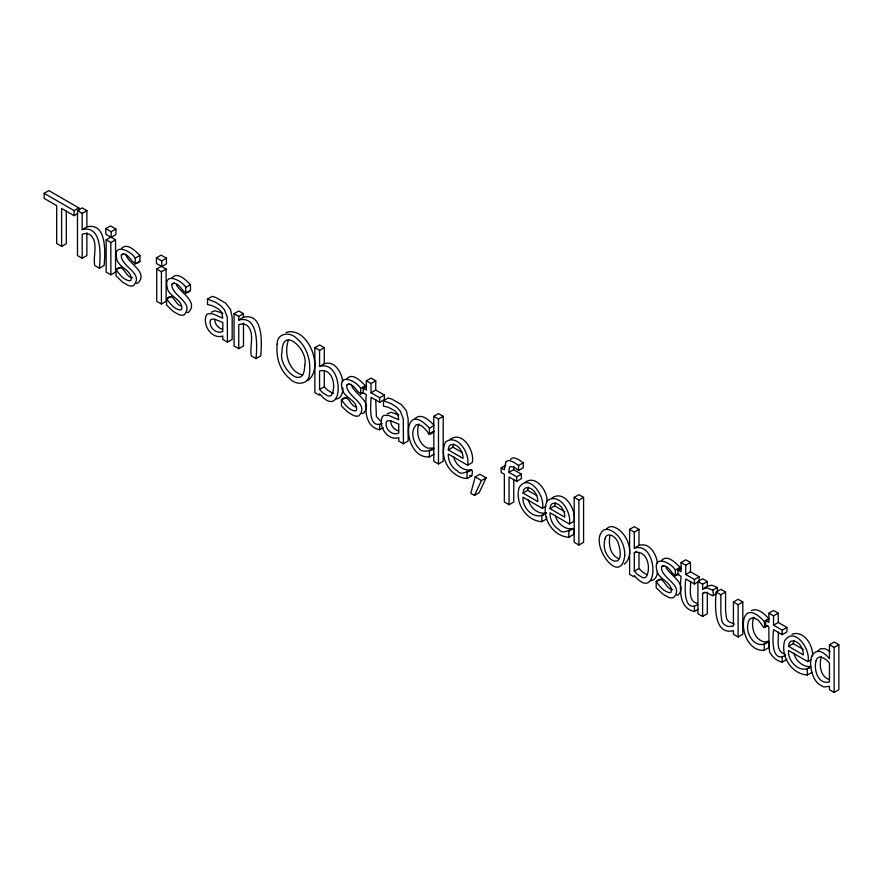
<?xml version="1.0" encoding="UTF-8"?>
<svg xmlns="http://www.w3.org/2000/svg" width="883" height="883" viewBox="0 0 883 883"><rect width="100%" height="100%" fill="white"/><g stroke="black" fill="none" stroke-linecap="round" stroke-linejoin="round"><path stroke-width="1.32" d="M342.935 387.968C342.99 392.46 341.302 398.719 335.926 399.028M609.866 535.915C608.409 544.083 610.01 555.164 618.729 558.641M513.818 466.412L513.608 469.668L521.389 474.149L521.389 478.663L516.687 481.367L509.061 476.963L509.061 504.723L513.763 502.008L513.763 479.535M657.526 572.107C657.162 575.926 655.054 580.595 650.661 580.738M448.244 449.877L448.939 446.688L450.54 444.8C457.913 442.891 463.432 451.886 463.023 458.409L448.244 449.877L452.946 447.173L453.641 443.972M523.012 493.056L523.718 489.866L525.319 487.968C532.692 486.069 538.211 495.054 537.802 501.588L523.012 493.056L527.714 490.341L528.42 487.151M549.977 508.619L550.672 505.429L552.272 503.531C559.656 501.632 565.164 510.628 564.756 517.151L549.977 508.619L554.679 505.904L555.374 502.714M788.53 646.345L789.236 643.155L790.837 641.268C798.21 639.358 803.729 648.354 803.309 654.877L788.53 646.345L793.232 643.63L793.938 640.44M121.567 248.432C127.284 242.185 135.816 251.456 139.911 255.463L139.911 261.269C132.715 269.249 130.607 252.913 122.549 254.249L121.357 254.977C120.11 266.368 144.834 273.432 133.432 285.684A15.077 8.709 60 0 1 127.914 285.253L122.594 282.152L116.026 275.871L116.026 269.779C123.234 261.898 125.121 277.571 132.582 277.814M172.13 277.626C177.858 271.379 186.379 280.651 190.474 284.657L190.474 290.463C183.289 298.443 181.181 282.107 173.123 283.443L171.92 284.171C170.673 295.562 195.408 302.626 183.995 314.878A15.077 8.709 60 0 1 178.476 314.447L173.156 311.357L166.589 305.065L166.589 298.973C173.101 291.346 174.867 304.447 180.75 305.926M362.99 392.78C357.427 396.346 355.076 382.913 347.979 384.403L346.776 385.12C345.529 396.522 370.264 403.586 358.862 415.838A15.077 8.709 60 0 1 353.343 415.407L348.023 412.306L341.456 406.014L341.456 399.922C347.968 392.306 349.734 405.396 355.606 406.886M678.895 573.807C672.482 579.789 670.318 564.579 662.714 566.113L661.51 566.831C660.263 578.233 684.998 585.297 673.597 597.548A15.077 8.709 60 0 1 668.078 597.118L662.758 594.016L656.19 587.725L656.19 581.632C663.398 573.762 665.285 589.425 672.747 589.678M475.197 476.941L470.794 493.31L474.447 495.418L479.149 492.703L486.147 477.835L479.899 474.226L475.197 476.941L481.456 480.551L486.147 477.835M821.422 656.323C819.06 664.104 819.877 676.036 828.751 679.347M288.476 339.911C283.862 352.394 288.189 371.6 302.714 374.988M418.95 423.917C415.705 432.538 418.741 444.767 428.023 448.244C444.546 446.787 421.599 455.054 419.282 448.707C413.211 443.222 409.778 430.672 416.412 424.723C421.423 423.895 425.01 428.873 427.847 432.273C429.105 438.63 440.22 425.86 429.138 434.138M753.817 617.25C750.263 626.367 754.214 640.274 765.02 641.985C772.923 638.552 766.72 650.495 771.002 654.06C773.342 658.243 777.636 660.97 782.206 662.129L786.908 659.413M474.447 495.418L481.456 480.551M505.727 462.295L504.359 469.745L501.18 467.913L501.18 472.416L504.359 474.248L504.359 502.008L509.061 504.723M346.986 378.575C352.714 372.339 361.235 381.599 365.33 385.617L360.639 388.332L360.639 394.138M661.731 560.286C667.449 554.049 675.97 563.31 680.065 567.327L680.065 569.645M817.503 651.235L820.682 648.674L824.899 648.784A17.947 10.364 60 0 1 829.976 651.709M606.455 529.303L607.957 527.714A15.751 9.095 60 0 1 614.347 527.206C627.46 532.184 635.815 554.69 624.237 564.193M450.175 439.337C462.46 430.363 474.877 451.036 472.295 462.504L467.593 465.22L448.244 454.039C448.111 460.771 451.511 467.593 457.471 470.948C463.1 478.884 475.153 461.986 471.776 475.805L467.074 478.509C450.264 477.582 438.509 457.129 445.474 442.052C457.758 433.078 470.175 453.752 467.593 465.22M524.955 482.515C535.418 473.95 547.979 491.091 547.007 501.5M551.908 498.078C564.193 489.105 576.61 509.778 574.027 521.235L569.336 523.95L549.977 512.78C549.844 519.513 553.255 526.334 559.204 529.679C564.833 537.626 576.897 520.727 573.509 534.535L568.807 537.25C551.996 536.312 540.241 515.86 547.206 500.793C559.491 491.82 571.908 512.493 569.336 523.95M414.966 418.708C421.103 412.328 429.922 420.672 434.105 425.496L429.414 428.211L429.414 434.304M211.158 312.24L215.033 310.739L222.88 313.322M387.14 413.84L391.014 412.339L398.873 414.922M66.302 211.169L66.302 243.675L61.611 246.379L56.655 243.52L56.655 205.607L44.15 198.388L44.15 193.311L48.852 190.596L78.808 207.891L78.808 210.43M44.15 193.311L74.106 210.607L78.808 207.891M77.483 210.618L82.185 207.902L86.887 210.618L86.887 226.876L82.185 229.591L82.185 213.333L77.483 210.618L77.483 255.551L82.185 258.266L86.887 255.551L86.887 232.803M61.611 246.379L61.611 208.465L74.106 215.684L77.638 213.653M82.185 213.333L86.887 210.618M105.817 228.62L110.518 225.905L115.872 228.995L115.872 234.635L111.17 237.339L111.17 231.71L105.817 228.62L105.817 234.249L115.552 239.845L115.552 272.096L110.85 274.812L106.148 272.096L106.148 239.845L110.85 237.13M111.17 231.71L115.872 228.995M106.148 239.845L110.85 242.56L115.552 239.845M121.357 254.977L123.697 253.62M82.185 258.266L82.185 234.183L85.828 233.465A11.336 6.545 60 0 1 91.026 235.54C98.521 243.267 92.759 256.191 94.746 265.518L99.448 268.233L104.139 265.518C105.077 254.801 107.538 221.898 86.887 226.876M135.209 263.984L135.209 258.178L139.911 255.463M116.026 269.779L120.971 267.207M134.956 263.84L139.911 261.269M156.39 257.814L161.092 255.11L166.446 258.189L166.446 263.829L161.744 266.534L161.744 260.904L156.39 257.814L156.39 263.454L166.114 269.039L166.114 301.291L161.412 304.006L156.71 301.291L156.71 269.039L161.412 266.324M161.744 260.904L166.446 258.189M156.71 269.039L161.412 271.754L166.114 269.039M171.92 284.171L174.271 282.814M185.772 293.178L185.772 287.372L190.474 284.657M166.589 298.973L171.545 296.401M185.529 293.035L190.474 290.463M207.505 299.05L212.207 296.346L215.938 297.538L225.584 303.112L230.474 309.337L232.163 317.361L232.163 339.425L227.461 342.14L222.792 339.436L222.792 336.004C211.71 339.767 201.887 324.558 206.456 314.955L208.035 313.752L212.891 313.884L222.792 318.211L221.688 312.427L218.686 309.05L212.185 305.639L207.505 304.569L207.505 299.05L216.037 302.505L220.882 305.827L224.437 309.756L227.273 317.174L227.461 342.14M234.061 313.697L238.763 310.982L243.465 313.697L243.465 317.273L238.763 319.988L238.763 316.412L234.061 313.697L234.061 345.948L238.763 348.664L243.465 345.948L243.465 323.211M238.763 316.412L243.465 313.697M238.763 348.664L238.763 324.58L242.406 323.862A11.336 6.545 60 0 1 247.604 325.937C255.099 333.675 249.337 346.589 251.324 355.915L256.026 358.63L260.728 355.915C261.655 345.198 264.116 312.295 243.465 317.273M314.867 347.67L319.569 344.955L324.271 347.67L324.271 363.73L319.569 366.445L319.569 350.385L314.867 347.67L314.867 392.604L319.271 395.142L319.569 393.818C344.271 423.145 344.469 359.017 319.569 366.445M319.569 350.385L324.271 347.67M319.569 389.48L319.569 371.003C332.405 367.549 336.864 386.677 331.401 395.22A9.305 5.364 60 0 1 327.45 395.694L322.725 392.736L319.569 389.48L324.271 386.776L324.271 370.926M346.776 385.12L349.127 383.763M383.222 427.703L379.69 429.734C363.719 426.632 365.198 406.555 366.335 394.569L363.156 392.736L363.156 388.233L366.335 390.065L366.335 380.794L371.037 378.079L375.739 380.794L375.739 390.065L384.392 395.054L384.392 399.569L379.69 402.273L371.037 397.284C371.125 403.564 367.273 429.557 382.041 423.498M341.456 399.922L346.401 397.35M363.156 388.233L366.688 386.191M366.335 380.794L371.037 383.509L375.739 380.794M360.385 393.984L362.736 392.637M371.037 383.509L371.037 392.78L375.739 390.065M371.037 392.78L379.69 397.769L384.392 395.054M383.498 400.661L388.189 397.946L391.92 399.149L401.577 404.723L406.456 410.937L408.145 418.972L408.145 441.036L403.454 443.741L398.774 441.047L398.774 437.604C387.692 441.368 377.869 426.169 382.438 416.555L384.028 415.363L388.884 415.485L398.774 419.822L397.67 414.039L394.668 410.65L388.167 407.24L383.498 406.18L383.498 400.661L392.019 404.105L396.875 407.427L400.429 411.357L403.266 418.774L403.454 443.741M433.785 416.323L438.487 413.608L443.189 416.323L443.189 461.257L438.487 463.972L433.785 461.257L433.785 416.323L438.487 419.039L443.189 416.323M429.138 450.661L433.829 447.946M429.414 428.211C400.816 396.467 402.251 459.149 429.414 456.908L434.105 454.204M466.798 472.438L471.776 469.877M501.18 467.913L505.882 465.198M521.389 474.149L516.687 476.864L508.917 472.372L509.226 468.045L510.175 466.423L514.414 467.328L518.564 470.473L518.564 465.507L523.266 462.791L518.442 459.48L514.436 457.935A10.751 6.203 60 0 0 510.418 459.579M508.917 472.372L513.608 469.668M518.564 470.473L523.266 467.758L523.266 462.791M528.332 499.822C530.109 507.57 537.979 514.844 546.268 512.891C535.959 521.952 521.787 508.674 523.012 497.206L542.372 508.387L545.904 506.356M541.577 515.606L546.544 513.056M574.182 497.383L578.884 494.668L583.586 497.383L583.586 542.317L578.884 545.032L574.182 542.317L574.182 497.383L578.884 500.098L583.586 497.383M542.372 508.387C545.793 497.239 529.038 472.052 519.138 487.515C514.8 502.526 525.771 520.716 541.853 521.687L546.544 518.972L546.544 516.599M568.531 531.169L573.509 528.619M629.601 529.381L634.303 526.665L639.005 529.381L639.005 545.44L634.303 548.155L634.303 532.096L629.601 529.381L629.601 574.314L634.005 576.853L634.303 575.528C659.016 604.855 659.204 540.727 634.303 548.155M634.303 532.096L639.005 529.381M634.303 552.714C647.14 549.259 651.599 568.387 646.135 576.93A9.305 5.364 60 0 1 642.184 577.405L637.46 574.447L634.303 571.191L634.303 552.714L636.654 551.356M634.303 571.191L639.005 568.486L639.005 552.637M661.51 566.831L663.861 565.473M697.956 609.413L694.424 611.444C678.453 608.343 679.932 588.266 681.069 576.279L677.901 574.447L677.901 569.943L681.069 571.776L681.069 562.504L685.771 559.789L690.473 562.504L690.473 571.776L699.126 576.765L699.126 581.279M675.374 575.848L675.374 570.043L680.065 567.327M656.19 581.632L661.135 579.06M681.069 562.504L685.771 565.219L690.473 562.504M677.901 569.943L681.422 567.901M675.12 575.694L677.471 574.347M685.771 565.219L685.771 574.491L690.473 571.776M685.771 574.491L694.424 579.48L699.126 576.765M697.901 581.489L702.603 578.773L707.305 581.489L707.305 586.279L702.603 588.994L702.603 584.204L697.901 581.489L697.901 613.74L702.603 616.455L707.305 613.751L707.305 592.195M697.956 604.535C682.857 613.288 684.965 585.462 685.771 578.994L694.424 583.983L697.956 581.952M702.603 584.204L707.305 581.489M702.603 616.455L702.603 593.564L704.954 592.206M702.603 593.564C707.78 588.773 715.396 602.625 712.713 590.208L717.404 587.493L711.797 585.164L707.305 586.279M716.157 592.029L720.859 594.745L720.859 613.111L721.764 620.848A5.11 2.947 60 0 0 724.524 624.7L727.945 626.533L733.42 626.08L733.42 601.996L738.111 599.281L742.813 601.996L742.813 634.248L738.122 636.963L733.42 634.248L733.42 630.672C712.813 635.683 715.197 602.714 716.157 592.029L720.859 589.314L725.561 592.029L725.561 610.396L726.466 618.133A5.11 2.947 60 0 0 729.226 621.985L734.535 624.071M712.713 595.87L716.234 593.84M720.859 594.745L725.561 592.029M733.42 601.996L738.122 604.712L742.813 601.996M768.696 641.279C757.459 651.709 745.064 635.12 748.011 623.84C747.724 619.568 752.228 615.981 755.947 618.961C760.837 619.689 765.892 635.815 764.281 621.544C735.682 589.8 737.117 652.482 764.281 650.241L768.972 647.537L768.85 626.952L765.671 625.12L765.671 620.617L768.85 622.449L768.85 613.177L773.552 610.473L778.254 613.188L778.254 622.449L786.908 627.449L786.908 631.952L782.206 634.667L773.552 629.667C772.746 636.135 770.638 663.961 785.727 655.219M765.671 620.617L769.203 618.586M768.85 613.177L773.552 615.893L778.254 613.188M764.281 621.544L768.972 618.828C764.711 614.248 758.188 607.438 751.323 610.539M764.005 627.482L767.526 625.44M764.281 627.636L767.802 625.606M773.552 615.893L773.552 625.164L778.254 622.449M773.552 625.164L782.206 630.164L786.908 627.449M764.005 643.994L768.972 641.444M829.446 644.756L834.148 642.051L838.85 644.756L838.85 689.689L834.148 692.404L829.446 689.689L829.446 686.4L823.596 686.908L818.905 684.226A12.682 7.318 60 0 1 813.596 677.129C809.976 669.535 807.205 650.02 820.197 651.499A17.947 10.364 60 0 1 829.446 658.74L829.446 644.756L834.148 647.471L838.85 644.756M810.616 666.864C800.329 674.59 787.404 661.356 788.53 650.506L807.89 661.687L811.411 659.645M807.095 668.906L810.892 667.029M807.89 661.687C811.311 650.528 794.557 625.341 784.656 640.815C780.307 655.826 791.289 674.016 807.371 674.976L812.062 672.272M286.059 332.483C307.825 325.562 325.076 368.873 307.571 380.606M792.029 634.182C803.872 630.087 813.375 645.418 812.592 656.025M702.603 588.994L707.095 587.879L712.713 590.208M82.185 229.591C102.836 224.613 100.375 257.516 99.448 268.233M238.763 319.988C259.425 315.01 256.953 347.913 256.026 358.63M324.271 363.73C334.712 360.121 342.052 372.935 342.659 381.82M639.005 545.44C649.447 541.831 656.786 554.645 657.394 563.531M471.5 469.723C463.211 471.677 455.33 464.403 453.553 456.643M573.233 528.453C564.943 530.418 557.063 523.133 555.286 515.385M810.34 666.522C802.459 667.106 795.583 660.484 793.85 653.111M469.723 475.551L471.776 475.805M697.305 603.453C687.371 600.926 691.19 588.564 690.473 581.389M785.086 654.126C775.153 651.61 778.972 639.248 778.254 632.073M222.207 329.293C218.112 327.924 214.724 324.16 214.779 319.69M398.189 430.904C394.094 429.524 390.705 425.772 390.772 421.29M646.886 574.701L642.162 571.731L639.005 568.486M452.946 447.173L462.041 452.416M527.714 490.341L536.809 495.595M554.679 505.904L564.91 511.809M793.232 643.63L803.464 649.546M518.564 465.507L513.74 462.195L509.734 460.65A10.751 6.203 60 0 0 505.727 462.295M380.341 420.849L376.39 416.544L375.739 399.679M675.374 570.043C671.499 563.023 653.321 554.16 656.676 569.701C657.592 579.579 673.045 581.754 671.201 592.04L669.943 592.725C663.884 591.842 659.789 586.444 656.433 581.776M360.639 388.332C356.765 381.313 338.586 372.449 341.942 387.99C342.858 397.869 358.31 400.043 356.467 410.33L355.209 411.014C349.149 410.131 345.054 404.734 341.699 400.065M185.772 287.372C181.898 280.353 163.719 271.489 167.086 287.03C167.991 296.909 183.443 299.094 181.611 309.37L180.353 310.054C174.282 309.182 170.198 303.785 166.843 299.116M135.209 258.178C131.335 251.158 113.156 242.295 116.512 257.836C117.428 267.715 132.88 269.9 131.048 280.176L129.779 280.86C123.719 279.988 119.624 274.591 116.28 269.922M324.271 386.776L327.416 390.021L332.151 392.99A9.305 5.364 60 0 0 333.664 393.299M666.047 567.78C670.804 575.672 687.824 584.601 678.299 594.833A15.077 8.709 60 0 1 676.698 595.175M176.457 285.121C181.203 293.013 198.233 301.942 188.697 312.163A15.077 8.709 60 0 1 187.097 312.516M351.081 384.171C353.366 394.006 373.962 401.765 363.564 413.123A15.077 8.709 60 0 1 361.964 413.465M125.651 254.017C127.936 263.851 148.532 271.622 138.134 282.968A15.077 8.709 60 0 1 136.534 283.322M834.148 647.471L834.148 692.404M807.371 669.06L807.371 674.976M782.206 630.164L782.206 634.667M782.206 657.25L782.206 662.129M764.281 644.149L764.281 650.241M738.122 604.712L738.122 636.963M717.404 587.493L717.404 592.029M694.424 579.48L694.424 583.983M694.424 606.566L694.424 611.444M578.884 500.098L578.884 545.032M568.807 531.334L568.807 537.25M541.853 515.76L541.853 521.687M516.687 476.864L516.687 481.367M467.074 472.593L467.074 478.509M438.487 419.039L438.487 463.972M429.414 450.816L429.414 456.908M379.69 397.769L379.69 402.273M379.69 424.855L379.69 429.734M161.412 271.754L161.412 304.006M110.85 242.56L110.85 274.812M74.106 210.607L74.106 215.684M304.668 365.231C304.492 393.023 277.527 366.555 282.03 352.162C282.152 324.238 309.205 350.794 304.668 365.231M624.778 555.418C620.815 588.244 587.879 543.266 603.255 530.429A15.751 9.095 60 0 1 609.645 529.921C619.645 533.906 624.921 545.076 624.778 555.418M277.174 344.26C275.772 356.776 279.701 370.496 289.745 378.63C296.213 386.081 309.9 384.602 309.525 373.012C310.926 360.507 306.953 346.876 296.953 338.752C290.518 331.291 276.887 332.703 277.174 344.26M605.164 538.63C598.652 559.778 628.519 574.767 617.945 542.162A8.94 5.166 60 0 0 614.049 537.052C611.422 534.127 605.661 533.762 605.164 538.63M816.08 660.749C813.508 669.325 817.934 685.164 829.446 681.842L829.446 663.243C826.885 659.303 817.989 653.001 816.08 660.749M210.386 320.397C208.454 327.14 216.192 334.547 222.792 331.5L222.792 322.549L214.414 319.039L211.313 319.282L210.386 320.397M386.379 421.997C384.447 428.752 392.173 436.147 398.774 433.1L398.774 424.149L390.396 420.639L387.295 420.893L386.379 421.997"/></g></svg>
